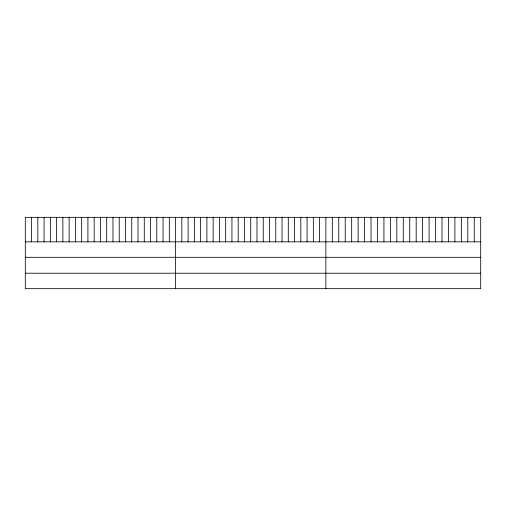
<?xml version="1.0" encoding="UTF-8"?>
<svg xmlns="http://www.w3.org/2000/svg" width="506" height="506" viewBox="0 0 506 506"><rect width="100%" height="100%" fill="white"/><g stroke="black" fill="none" stroke-linecap="round" stroke-linejoin="round"><path stroke-width="0.76" d="M25.3 241.843L480.7 241.843M25.3 257.295L480.7 257.295M25.3 273.221L480.7 273.221M474.248 217.327L474.248 241.843M467.797 217.327L467.797 241.843M461.345 217.327L461.345 241.843M454.894 217.327L454.894 241.843M448.442 217.327L448.442 241.843M441.991 217.327L441.991 241.843M435.539 217.327L435.539 241.843M429.088 217.327L429.088 241.843M422.637 217.327L422.637 241.843M416.185 217.327L416.185 241.843M409.733 217.327L409.733 241.843M403.282 217.327L403.282 241.843M396.83 217.327L396.83 241.843M390.379 217.327L390.379 241.843M383.927 217.327L383.927 241.843M377.476 217.327L377.476 241.843M371.024 217.327L371.024 241.843M364.573 217.327L364.573 241.843M358.122 217.327L358.122 241.843M351.67 217.327L351.67 241.843M345.218 217.327L345.218 241.843M338.767 217.327L338.767 241.843M332.315 217.327L332.315 241.843M325.864 217.327L325.864 288.673M319.602 217.327L319.602 241.843M313.34 217.327L313.34 241.843M307.079 217.327L307.079 241.843M300.817 217.327L300.817 241.843M294.555 217.327L294.555 241.843M288.293 217.327L288.293 241.843M282.032 217.327L282.032 241.843M275.77 217.327L275.77 241.843M269.508 217.327L269.508 241.843M263.246 217.327L263.246 241.843M256.985 217.327L256.985 241.843M250.723 217.327L250.723 241.843M244.461 217.327L244.461 241.843M238.2 217.327L238.2 241.843M231.938 217.327L231.938 241.843M225.676 217.327L225.676 241.843M219.414 217.327L219.414 241.843M213.152 217.327L213.152 241.843M206.891 217.327L206.891 241.843M200.629 217.327L200.629 241.843M194.367 217.327L194.367 241.843M188.105 217.327L188.105 241.843M181.844 217.327L181.844 241.843M175.582 217.327L175.582 288.673M169.32 217.327L169.32 241.843M163.058 217.327L163.058 241.843M156.797 217.327L156.797 241.843M150.535 217.327L150.535 241.843M144.273 217.327L144.273 241.843M138.011 217.327L138.011 241.843M131.75 217.327L131.75 241.843M125.488 217.327L125.488 241.843M119.226 217.327L119.226 241.843M112.964 217.327L112.964 241.843M106.703 217.327L106.703 241.843M100.441 217.327L100.441 241.843M94.179 217.327L94.179 241.843M87.917 217.327L87.917 241.843M81.656 217.327L81.656 241.843M75.394 217.327L75.394 241.843M69.132 217.327L69.132 241.843M62.87 217.327L62.87 241.843M56.609 217.327L56.609 241.843M50.347 217.327L50.347 241.843M44.085 217.327L44.085 241.843M37.823 217.327L37.823 241.843M31.562 217.327L31.562 241.843M480.7 217.327L25.3 217.327L25.3 288.673L480.7 288.673L480.7 217.327"/></g></svg>
